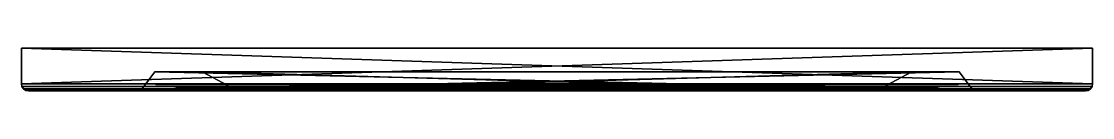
# Model space of a CAD drawing. Header units: centimetres. Extents: x -22.5 to 22.5, y -1.8 to 0.
import ezdxf

# ---------------------------------------------------------------- set-up
doc = ezdxf.new("R2010")
doc.units = ezdxf.units.CM
doc.header["$MEASUREMENT"] = 0
doc.layers.add('CAB_DOORS', color=31, linetype='Continuous')

msp = doc.modelspace()

# ---------------------------------------------------------------- meshes
at = {"layer": 'CAB_DOORS', "color": 31}
mesh = msp.add_polyface(dxfattribs=at)
corners = [(-22.5, 0), (-22.5, -1.5), (-22.5, 0, 66.3), (-22.5, -1.5, 66.3), (-22.477, -1.615, 0.023), (-22.477, -1.615, 66.277), (-22.412, -1.712, 0.088), (-22.412, -1.712, 66.212), (-22.315, -1.777, 0.185), (-22.315, -1.777, 66.115), (-22.2, -1.8, 0.3), (-22.2, -1.8, 66), (-17.525, -1.8, 4.975), (-17.503, -1.795, 4.997), (-17.525, -1.8, 61.325), (-17.503, -1.795, 61.303), (-17.485, -1.78, 5.015), (-17.485, -1.78, 61.285), (-16.9, -1, 5.6), (-16.9, -1, 60.7), (-14.9, -1, 7.6), (-13.411, -1.794, 9.089), (-14.9, -1, 58.7), (-13.411, -1.794, 57.211), (-13.4, -1.799, 9.1), (-13.4, -1.799, 57.2), (-13.387, -1.8, 9.113), (-13.387, -1.8, 57.188), (22.5, 0, 66.3), (22.5, -1.5, 66.3), (22.477, -1.615, 66.277), (22.412, -1.712, 66.212), (22.315, -1.777, 66.115), (22.2, -1.8, 66), (17.525, -1.8, 61.325), (17.503, -1.795, 61.303), (17.485, -1.78, 61.285), (16.9, -1, 60.7), (14.9, -1, 58.7), (13.411, -1.794, 57.211), (13.4, -1.799, 57.2), (13.388, -1.8, 57.188), (22.5, 0), (22.5, -1.5), (22.477, -1.615, 0.023), (22.412, -1.712, 0.088), (22.315, -1.777, 0.185), (22.2, -1.8, 0.3), (17.525, -1.8, 4.975), (17.503, -1.795, 4.997), (17.485, -1.78, 5.015), (16.9, -1, 5.6), (14.9, -1, 7.6), (13.411, -1.794, 9.089), (13.4, -1.799, 9.1), (13.388, -1.8, 9.113)]
mesh.append_faces([[corners[k] for k in face] for face in [(2, 1, 3), (3, 4, 5), (5, 6, 7), (7, 8, 9), (9, 10, 11), (14, 13, 15), (15, 16, 17), (17, 18, 19), (22, 21, 23), (23, 24, 25), (25, 26, 27), (28, 3, 29), (29, 5, 30), (30, 7, 31), (31, 9, 32), (32, 11, 33), (34, 15, 35), (35, 17, 36), (36, 19, 37), (38, 23, 39), (39, 25, 40), (40, 27, 41), (42, 29, 43), (43, 30, 44), (44, 31, 45), (45, 32, 46), (46, 33, 47), (48, 35, 49), (49, 36, 50), (50, 37, 51), (52, 39, 53), (53, 40, 54), (54, 41, 55), (0, 43, 1), (1, 44, 4), (4, 45, 6), (6, 46, 8), (8, 47, 10), (12, 49, 13), (13, 50, 16), (16, 51, 18), (20, 53, 21), (21, 54, 24), (24, 55, 26), (41, 26, 55), (2, 42, 0)]], dxfattribs={"vtx0": -1, "color": 31})
mesh.append_faces([[corners[k] for k in face] for face in [(12, 10, 48), (10, 14, 11), (20, 18, 52), (18, 22, 19)]], dxfattribs={"vtx0": -1, "vtx1": -1, "color": 31})
mesh.append_faces([[corners[k] for k in face] for face in [(11, 14, 34), (33, 34, 48), (19, 22, 38), (37, 38, 52)]], dxfattribs={"vtx0": -1, "vtx2": -1, "color": 31})
mesh.append_faces([[corners[k] for k in face] for face in [(0, 1, 2), (1, 4, 3), (4, 6, 5), (6, 8, 7), (8, 10, 9), (12, 13, 14), (13, 16, 15), (16, 18, 17), (20, 21, 22), (21, 24, 23), (24, 26, 25), (2, 3, 28), (3, 5, 29), (5, 7, 30), (7, 9, 31), (9, 11, 32), (14, 15, 34), (15, 17, 35), (17, 19, 36), (22, 23, 38), (23, 25, 39), (25, 27, 40), (28, 29, 42), (29, 30, 43), (30, 31, 44), (31, 32, 45), (32, 33, 46), (34, 35, 48), (35, 36, 49), (36, 37, 50), (38, 39, 52), (39, 40, 53), (40, 41, 54), (42, 43, 0), (43, 44, 1), (44, 45, 4), (45, 46, 6), (46, 47, 8), (48, 49, 12), (49, 50, 13), (50, 51, 16), (52, 53, 20), (53, 54, 21), (54, 55, 24), (27, 26, 41), (28, 42, 2)]], dxfattribs={"vtx1": -1, "color": 31})
mesh.append_faces([[corners[k] for k in face] for face in [(10, 47, 48), (12, 14, 10), (47, 33, 48), (33, 11, 34), (18, 51, 52), (20, 22, 18), (51, 37, 52), (37, 19, 38)]], dxfattribs={"vtx1": -1, "vtx2": -1, "color": 31})

doc.saveas('drawing.dxf')
